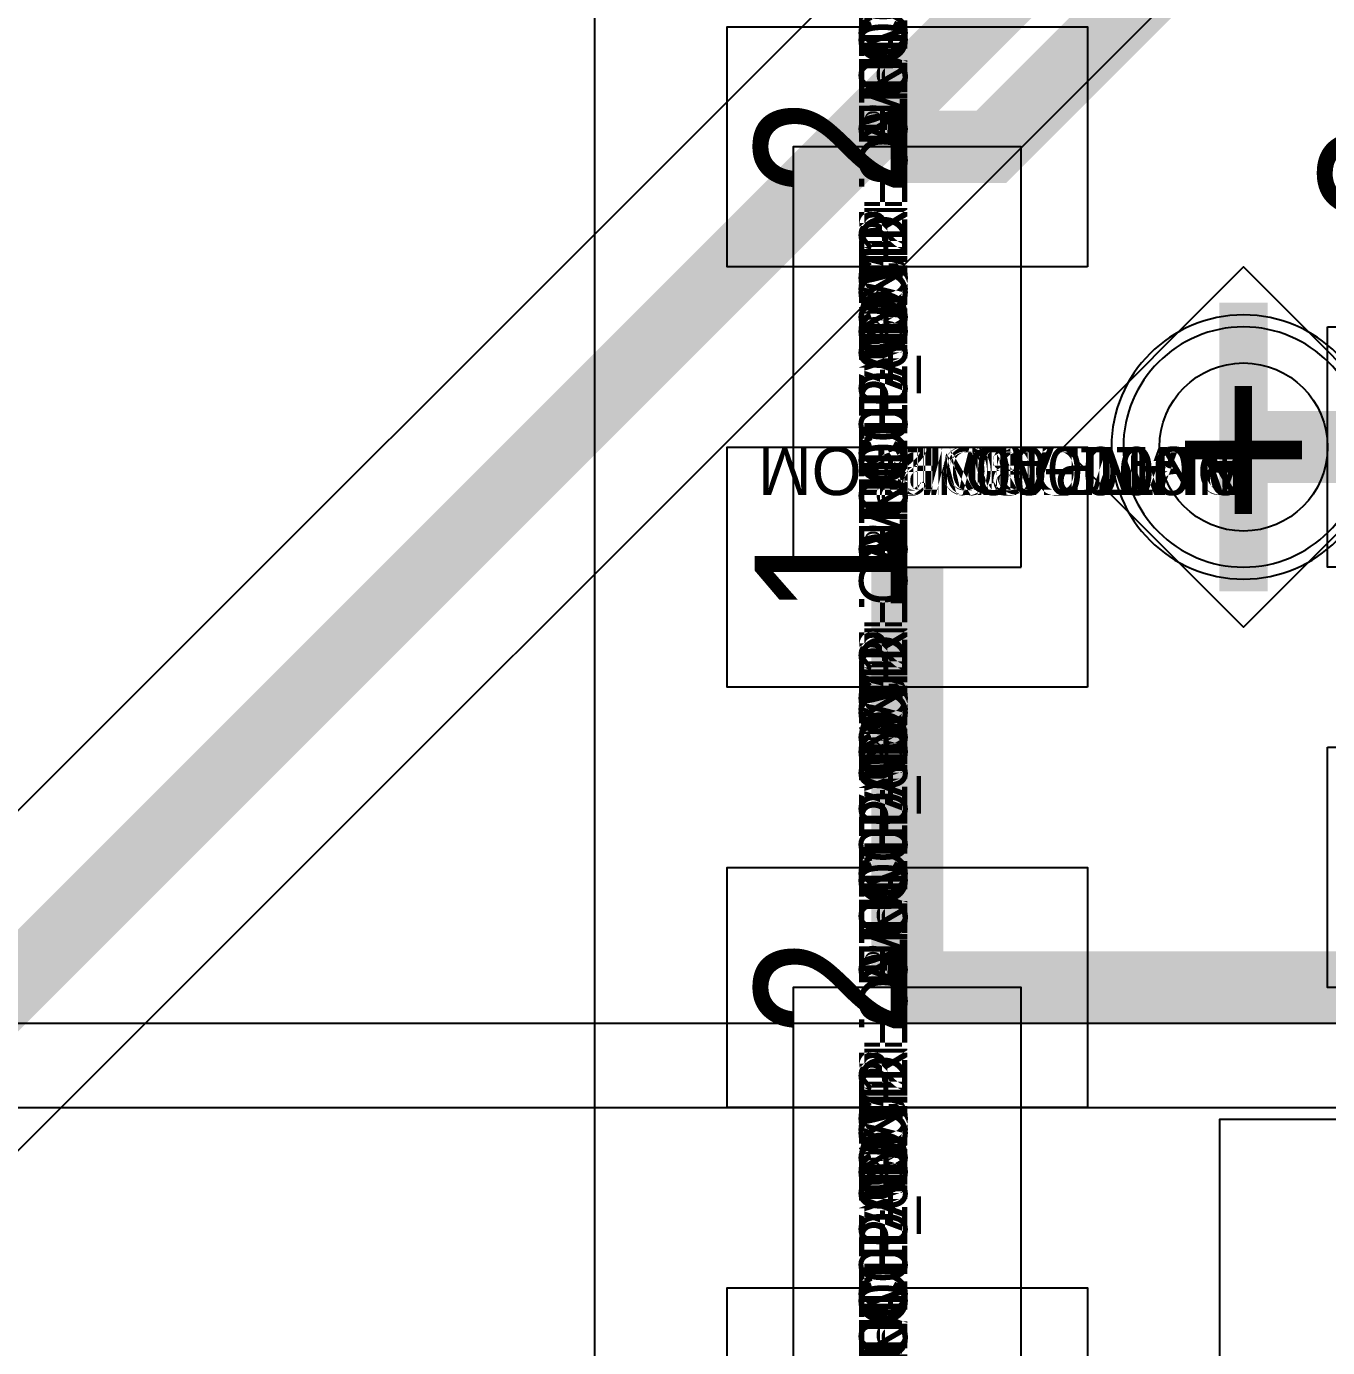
# Model space of a CAD drawing. Extents: x 0 to 323, y 0 to 320.
# Drawn here: x 133.7 to 139.11, y 199.41 to 204.91 of the extents above; entities that cross this region are included whole.
import ezdxf
from ezdxf.enums import TextEntityAlignment as Align

# ---------------------------------------------------------------- set-up
doc = ezdxf.new("R2010")
doc.units = 0
doc.header["$MEASUREMENT"] = 0
doc.layers.get('0').update_dxf_attribs({"linetype": 'CONTINUOUS'})
for name, color, linetype in [('CDN_FIGURES', 7, 'CONTINUOUS'), ('ETCH_BOTTOM', 7, 'CONTINUOUS'), ('ETCH_GND', 3, 'CONTINUOUS'), ('ETCH_INT1', 4, 'CONTINUOUS'), ('ETCH_INT2', 5, 'CONTINUOUS'), ('ETCH_PWR', 6, 'CONTINUOUS'), ('ETCH_TOP', 2, 'CONTINUOUS'), ('MANUFACTURING_NCLEGEND-1-6', 8, 'CONTINUOUS'), ('PACKAGE_GEOMETRY_ASSEMBLY_TOP', 11, 'CONTINUOUS'), ('PACKAGE_GEOMETRY_PIN_NUMBER', 9, 'CONTINUOUS')]:
    doc.layers.add(name, color=color, linetype=linetype)

# ---------------------------------------------------------------- blocks, each defined once
blk = doc.blocks.new('PAD_INFO')
for tag in ['SHAPE_TYPE', 'PAD_HEIGHT', 'PAD_LAYER', 'PAD_TYPE', 'PAD_WIDTH']:
    blk.add_attdef(tag, (0, 0), '', height=0.2)
at = {"flags": 2}
blk.add_attdef('CDN_TYPE', (0, 0), '', height=0.2, dxfattribs=at)
blk = doc.blocks.new('DRILL_INFO')
at = {"flags": 2}
blk.add_attdef('CDN_TYPE', (0, 0), '', height=0.2, dxfattribs=at)
for tag in ['FSHAPE', 'FCHAR', 'DRILL_HEIGHT', 'DIAMETER', 'PLATED', 'DRILL_WIDTH']:
    blk.add_attdef(tag, (0, 0), '', height=0.2)
blk = doc.blocks.new('VIA0700X0300')
at = {"layer": 'ETCH_BOTTOM'}
blk.add_circle((0, 0), 0.35, dxfattribs=at)
at = {"layer": 'ETCH_GND'}
blk.add_circle((0, 0), 0.35, dxfattribs=at)
at = {"layer": 'ETCH_INT1'}
blk.add_circle((0, 0), 0.35, dxfattribs=at)
at = {"layer": 'ETCH_INT2'}
blk.add_circle((0, 0), 0.35, dxfattribs=at)
at = {"layer": 'ETCH_PWR'}
blk.add_circle((0, 0), 0.35, dxfattribs=at)
at = {"layer": 'ETCH_TOP'}
blk.add_circle((0, 0), 0.35, dxfattribs=at)
ref = blk.add_blockref('PAD_INFO', (0, 0))
ref.add_attrib('PAD_LAYER', 'ETCH_TOP', (0, 0), dxfattribs={"height": 0.2})
ref.add_attrib('SHAPE_TYPE', 'NULL', (0, 0), dxfattribs={"height": 0.2})
ref.add_attrib('PAD_TYPE', 'ANTIPAD', (0, 0), dxfattribs={"height": 0.2})
ref.add_attrib('PAD_WIDTH', '0.000000', (0, 0), dxfattribs={"height": 0.2})
ref.add_attrib('PAD_HEIGHT', '0.000000', (0, 0), dxfattribs={"height": 0.2})
ref = blk.add_blockref('PAD_INFO', (0, 0))
ref.add_attrib('PAD_LAYER', 'ETCH_GND', (0, 0), dxfattribs={"height": 0.2})
ref.add_attrib('SHAPE_TYPE', 'NULL', (0, 0), dxfattribs={"height": 0.2})
ref.add_attrib('PAD_TYPE', 'ANTIPAD', (0, 0), dxfattribs={"height": 0.2})
ref.add_attrib('PAD_WIDTH', '0.000000', (0, 0), dxfattribs={"height": 0.2})
ref.add_attrib('PAD_HEIGHT', '0.000000', (0, 0), dxfattribs={"height": 0.2})
ref = blk.add_blockref('PAD_INFO', (0, 0))
ref.add_attrib('PAD_LAYER', 'ETCH_INT1', (0, 0), dxfattribs={"height": 0.2})
ref.add_attrib('SHAPE_TYPE', 'NULL', (0, 0), dxfattribs={"height": 0.2})
ref.add_attrib('PAD_TYPE', 'ANTIPAD', (0, 0), dxfattribs={"height": 0.2})
ref.add_attrib('PAD_WIDTH', '0.000000', (0, 0), dxfattribs={"height": 0.2})
ref.add_attrib('PAD_HEIGHT', '0.000000', (0, 0), dxfattribs={"height": 0.2})
ref = blk.add_blockref('PAD_INFO', (0, 0))
ref.add_attrib('PAD_LAYER', 'ETCH_INT2', (0, 0), dxfattribs={"height": 0.2})
ref.add_attrib('SHAPE_TYPE', 'NULL', (0, 0), dxfattribs={"height": 0.2})
ref.add_attrib('PAD_TYPE', 'ANTIPAD', (0, 0), dxfattribs={"height": 0.2})
ref.add_attrib('PAD_WIDTH', '0.000000', (0, 0), dxfattribs={"height": 0.2})
ref.add_attrib('PAD_HEIGHT', '0.000000', (0, 0), dxfattribs={"height": 0.2})
ref = blk.add_blockref('PAD_INFO', (0, 0))
ref.add_attrib('PAD_LAYER', 'ETCH_PWR', (0, 0), dxfattribs={"height": 0.2})
ref.add_attrib('SHAPE_TYPE', 'NULL', (0, 0), dxfattribs={"height": 0.2})
ref.add_attrib('PAD_TYPE', 'ANTIPAD', (0, 0), dxfattribs={"height": 0.2})
ref.add_attrib('PAD_WIDTH', '0.000000', (0, 0), dxfattribs={"height": 0.2})
ref.add_attrib('PAD_HEIGHT', '0.000000', (0, 0), dxfattribs={"height": 0.2})
ref = blk.add_blockref('PAD_INFO', (0, 0))
ref.add_attrib('PAD_LAYER', 'ETCH_BOTTOM', (0, 0), dxfattribs={"height": 0.2})
ref.add_attrib('SHAPE_TYPE', 'NULL', (0, 0), dxfattribs={"height": 0.2})
ref.add_attrib('PAD_TYPE', 'ANTIPAD', (0, 0), dxfattribs={"height": 0.2})
ref.add_attrib('PAD_WIDTH', '0.000000', (0, 0), dxfattribs={"height": 0.2})
ref.add_attrib('PAD_HEIGHT', '0.000000', (0, 0), dxfattribs={"height": 0.2})
ref = blk.add_blockref('PAD_INFO', (0, 0))
ref.add_attrib('PAD_LAYER', 'ETCH_TOP', (0, 0), dxfattribs={"height": 0.2})
ref.add_attrib('SHAPE_TYPE', 'NULL', (0, 0), dxfattribs={"height": 0.2})
ref.add_attrib('PAD_TYPE', 'THERMAL', (0, 0), dxfattribs={"height": 0.2})
ref.add_attrib('PAD_WIDTH', '0.000000', (0, 0), dxfattribs={"height": 0.2})
ref.add_attrib('PAD_HEIGHT', '0.000000', (0, 0), dxfattribs={"height": 0.2})
ref = blk.add_blockref('PAD_INFO', (0, 0))
ref.add_attrib('PAD_LAYER', 'ETCH_GND', (0, 0), dxfattribs={"height": 0.2})
ref.add_attrib('SHAPE_TYPE', 'NULL', (0, 0), dxfattribs={"height": 0.2})
ref.add_attrib('PAD_TYPE', 'THERMAL', (0, 0), dxfattribs={"height": 0.2})
ref.add_attrib('PAD_WIDTH', '0.000000', (0, 0), dxfattribs={"height": 0.2})
ref.add_attrib('PAD_HEIGHT', '0.000000', (0, 0), dxfattribs={"height": 0.2})
ref = blk.add_blockref('PAD_INFO', (0, 0))
ref.add_attrib('PAD_LAYER', 'ETCH_INT1', (0, 0), dxfattribs={"height": 0.2})
ref.add_attrib('SHAPE_TYPE', 'NULL', (0, 0), dxfattribs={"height": 0.2})
ref.add_attrib('PAD_TYPE', 'THERMAL', (0, 0), dxfattribs={"height": 0.2})
ref.add_attrib('PAD_WIDTH', '0.000000', (0, 0), dxfattribs={"height": 0.2})
ref.add_attrib('PAD_HEIGHT', '0.000000', (0, 0), dxfattribs={"height": 0.2})
ref = blk.add_blockref('PAD_INFO', (0, 0))
ref.add_attrib('PAD_LAYER', 'ETCH_INT2', (0, 0), dxfattribs={"height": 0.2})
ref.add_attrib('SHAPE_TYPE', 'NULL', (0, 0), dxfattribs={"height": 0.2})
ref.add_attrib('PAD_TYPE', 'THERMAL', (0, 0), dxfattribs={"height": 0.2})
ref.add_attrib('PAD_WIDTH', '0.000000', (0, 0), dxfattribs={"height": 0.2})
ref.add_attrib('PAD_HEIGHT', '0.000000', (0, 0), dxfattribs={"height": 0.2})
ref = blk.add_blockref('PAD_INFO', (0, 0))
ref.add_attrib('PAD_LAYER', 'ETCH_PWR', (0, 0), dxfattribs={"height": 0.2})
ref.add_attrib('SHAPE_TYPE', 'NULL', (0, 0), dxfattribs={"height": 0.2})
ref.add_attrib('PAD_TYPE', 'THERMAL', (0, 0), dxfattribs={"height": 0.2})
ref.add_attrib('PAD_WIDTH', '0.000000', (0, 0), dxfattribs={"height": 0.2})
ref.add_attrib('PAD_HEIGHT', '0.000000', (0, 0), dxfattribs={"height": 0.2})
ref = blk.add_blockref('PAD_INFO', (0, 0))
ref.add_attrib('PAD_LAYER', 'ETCH_BOTTOM', (0, 0), dxfattribs={"height": 0.2})
ref.add_attrib('SHAPE_TYPE', 'NULL', (0, 0), dxfattribs={"height": 0.2})
ref.add_attrib('PAD_TYPE', 'THERMAL', (0, 0), dxfattribs={"height": 0.2})
ref.add_attrib('PAD_WIDTH', '0.000000', (0, 0), dxfattribs={"height": 0.2})
ref.add_attrib('PAD_HEIGHT', '0.000000', (0, 0), dxfattribs={"height": 0.2})
ref = blk.add_blockref('PAD_INFO', (0, 0))
ref.add_attrib('PAD_LAYER', 'ETCH_TOP', (0, 0), dxfattribs={"height": 0.2})
ref.add_attrib('SHAPE_TYPE', 'CIRCLE', (0, 0), dxfattribs={"height": 0.2})
ref.add_attrib('PAD_TYPE', 'REGULAR', (0, 0), dxfattribs={"height": 0.2})
ref.add_attrib('PAD_WIDTH', '0.700000', (0, 0), dxfattribs={"height": 0.2})
ref.add_attrib('PAD_HEIGHT', '0.700000', (0, 0), dxfattribs={"height": 0.2})
ref = blk.add_blockref('PAD_INFO', (0, 0))
ref.add_attrib('PAD_LAYER', 'ETCH_GND', (0, 0), dxfattribs={"height": 0.2})
ref.add_attrib('SHAPE_TYPE', 'CIRCLE', (0, 0), dxfattribs={"height": 0.2})
ref.add_attrib('PAD_TYPE', 'REGULAR', (0, 0), dxfattribs={"height": 0.2})
ref.add_attrib('PAD_WIDTH', '0.700000', (0, 0), dxfattribs={"height": 0.2})
ref.add_attrib('PAD_HEIGHT', '0.700000', (0, 0), dxfattribs={"height": 0.2})
ref = blk.add_blockref('PAD_INFO', (0, 0))
ref.add_attrib('PAD_LAYER', 'ETCH_INT1', (0, 0), dxfattribs={"height": 0.2})
ref.add_attrib('SHAPE_TYPE', 'CIRCLE', (0, 0), dxfattribs={"height": 0.2})
ref.add_attrib('PAD_TYPE', 'REGULAR', (0, 0), dxfattribs={"height": 0.2})
ref.add_attrib('PAD_WIDTH', '0.700000', (0, 0), dxfattribs={"height": 0.2})
ref.add_attrib('PAD_HEIGHT', '0.700000', (0, 0), dxfattribs={"height": 0.2})
ref = blk.add_blockref('PAD_INFO', (0, 0))
ref.add_attrib('PAD_LAYER', 'ETCH_INT2', (0, 0), dxfattribs={"height": 0.2})
ref.add_attrib('SHAPE_TYPE', 'CIRCLE', (0, 0), dxfattribs={"height": 0.2})
ref.add_attrib('PAD_TYPE', 'REGULAR', (0, 0), dxfattribs={"height": 0.2})
ref.add_attrib('PAD_WIDTH', '0.700000', (0, 0), dxfattribs={"height": 0.2})
ref.add_attrib('PAD_HEIGHT', '0.700000', (0, 0), dxfattribs={"height": 0.2})
ref = blk.add_blockref('PAD_INFO', (0, 0))
ref.add_attrib('PAD_LAYER', 'ETCH_PWR', (0, 0), dxfattribs={"height": 0.2})
ref.add_attrib('SHAPE_TYPE', 'CIRCLE', (0, 0), dxfattribs={"height": 0.2})
ref.add_attrib('PAD_TYPE', 'REGULAR', (0, 0), dxfattribs={"height": 0.2})
ref.add_attrib('PAD_WIDTH', '0.700000', (0, 0), dxfattribs={"height": 0.2})
ref.add_attrib('PAD_HEIGHT', '0.700000', (0, 0), dxfattribs={"height": 0.2})
ref = blk.add_blockref('PAD_INFO', (0, 0))
ref.add_attrib('PAD_LAYER', 'ETCH_BOTTOM', (0, 0), dxfattribs={"height": 0.2})
ref.add_attrib('SHAPE_TYPE', 'CIRCLE', (0, 0), dxfattribs={"height": 0.2})
ref.add_attrib('PAD_TYPE', 'REGULAR', (0, 0), dxfattribs={"height": 0.2})
ref.add_attrib('PAD_WIDTH', '0.700000', (0, 0), dxfattribs={"height": 0.2})
ref.add_attrib('PAD_HEIGHT', '0.700000', (0, 0), dxfattribs={"height": 0.2})
ref = blk.add_blockref('DRILL_INFO', (0, 0))
ref.add_attrib('DIAMETER', '0.300000', (0, 0), dxfattribs={"height": 0.2})
ref.add_attrib('PLATED', 'PLATED', (0, 0), dxfattribs={"height": 0.2})
ref.add_attrib('FSHAPE', 'DIAMOND', (0, 0), dxfattribs={"height": 0.2})
ref.add_attrib('FCHAR', '+', (0, 0), dxfattribs={"height": 0.2})
ref.add_attrib('DRILL_WIDTH', '1.500000', (0, 0), dxfattribs={"height": 0.2})
ref.add_attrib('DRILL_HEIGHT', '1.500000', (0, 0), dxfattribs={"height": 0.2})
for tag in ['CDN_TYPE', 'PIN']:
    blk.add_attdef(tag, (0, 0), '', height=0.2)
at = {"flags": 2}
for tag in ['PSTKNAME', 'BBV']:
    blk.add_attdef(tag, (0, 0), '', height=0.2, dxfattribs=at)
blk = doc.blocks.new('FIGURE_DIAMOND')
at = {"layer": 'CDN_FIGURES'}
blk.add_lwpolyline([(-0.5, 0), (0, 0.5), (0.5, 0), (0, -0.5)], close=True, dxfattribs=at)
blk = doc.blocks.new('RC1000X1500TS')
at = {"layer": 'ETCH_TOP'}
blk.add_lwpolyline([(-0.5, -0.75), (-0.5, 0.75), (0.5, 0.75), (0.5, -0.75)], close=True, dxfattribs=at)
ref = blk.add_blockref('PAD_INFO', (0, 0))
ref.add_attrib('PAD_LAYER', 'ETCH_TOP', (0, 0), dxfattribs={"height": 0.2})
ref.add_attrib('SHAPE_TYPE', 'NULL', (0, 0), dxfattribs={"height": 0.2})
ref.add_attrib('PAD_TYPE', 'ANTIPAD', (0, 0), dxfattribs={"height": 0.2})
ref.add_attrib('PAD_WIDTH', '0.000000', (0, 0), dxfattribs={"height": 0.2})
ref.add_attrib('PAD_HEIGHT', '0.000000', (0, 0), dxfattribs={"height": 0.2})
ref = blk.add_blockref('PAD_INFO', (0, 0))
ref.add_attrib('PAD_LAYER', 'ETCH_GND', (0, 0), dxfattribs={"height": 0.2})
ref.add_attrib('SHAPE_TYPE', 'NULL', (0, 0), dxfattribs={"height": 0.2})
ref.add_attrib('PAD_TYPE', 'ANTIPAD', (0, 0), dxfattribs={"height": 0.2})
ref.add_attrib('PAD_WIDTH', '0.000000', (0, 0), dxfattribs={"height": 0.2})
ref.add_attrib('PAD_HEIGHT', '0.000000', (0, 0), dxfattribs={"height": 0.2})
ref = blk.add_blockref('PAD_INFO', (0, 0))
ref.add_attrib('PAD_LAYER', 'ETCH_INT1', (0, 0), dxfattribs={"height": 0.2})
ref.add_attrib('SHAPE_TYPE', 'NULL', (0, 0), dxfattribs={"height": 0.2})
ref.add_attrib('PAD_TYPE', 'ANTIPAD', (0, 0), dxfattribs={"height": 0.2})
ref.add_attrib('PAD_WIDTH', '0.000000', (0, 0), dxfattribs={"height": 0.2})
ref.add_attrib('PAD_HEIGHT', '0.000000', (0, 0), dxfattribs={"height": 0.2})
ref = blk.add_blockref('PAD_INFO', (0, 0))
ref.add_attrib('PAD_LAYER', 'ETCH_INT2', (0, 0), dxfattribs={"height": 0.2})
ref.add_attrib('SHAPE_TYPE', 'NULL', (0, 0), dxfattribs={"height": 0.2})
ref.add_attrib('PAD_TYPE', 'ANTIPAD', (0, 0), dxfattribs={"height": 0.2})
ref.add_attrib('PAD_WIDTH', '0.000000', (0, 0), dxfattribs={"height": 0.2})
ref.add_attrib('PAD_HEIGHT', '0.000000', (0, 0), dxfattribs={"height": 0.2})
ref = blk.add_blockref('PAD_INFO', (0, 0))
ref.add_attrib('PAD_LAYER', 'ETCH_PWR', (0, 0), dxfattribs={"height": 0.2})
ref.add_attrib('SHAPE_TYPE', 'NULL', (0, 0), dxfattribs={"height": 0.2})
ref.add_attrib('PAD_TYPE', 'ANTIPAD', (0, 0), dxfattribs={"height": 0.2})
ref.add_attrib('PAD_WIDTH', '0.000000', (0, 0), dxfattribs={"height": 0.2})
ref.add_attrib('PAD_HEIGHT', '0.000000', (0, 0), dxfattribs={"height": 0.2})
ref = blk.add_blockref('PAD_INFO', (0, 0))
ref.add_attrib('PAD_LAYER', 'ETCH_BOTTOM', (0, 0), dxfattribs={"height": 0.2})
ref.add_attrib('SHAPE_TYPE', 'NULL', (0, 0), dxfattribs={"height": 0.2})
ref.add_attrib('PAD_TYPE', 'ANTIPAD', (0, 0), dxfattribs={"height": 0.2})
ref.add_attrib('PAD_WIDTH', '0.000000', (0, 0), dxfattribs={"height": 0.2})
ref.add_attrib('PAD_HEIGHT', '0.000000', (0, 0), dxfattribs={"height": 0.2})
ref = blk.add_blockref('PAD_INFO', (0, 0))
ref.add_attrib('PAD_LAYER', 'ETCH_TOP', (0, 0), dxfattribs={"height": 0.2})
ref.add_attrib('SHAPE_TYPE', 'NULL', (0, 0), dxfattribs={"height": 0.2})
ref.add_attrib('PAD_TYPE', 'THERMAL', (0, 0), dxfattribs={"height": 0.2})
ref.add_attrib('PAD_WIDTH', '0.000000', (0, 0), dxfattribs={"height": 0.2})
ref.add_attrib('PAD_HEIGHT', '0.000000', (0, 0), dxfattribs={"height": 0.2})
ref = blk.add_blockref('PAD_INFO', (0, 0))
ref.add_attrib('PAD_LAYER', 'ETCH_GND', (0, 0), dxfattribs={"height": 0.2})
ref.add_attrib('SHAPE_TYPE', 'NULL', (0, 0), dxfattribs={"height": 0.2})
ref.add_attrib('PAD_TYPE', 'THERMAL', (0, 0), dxfattribs={"height": 0.2})
ref.add_attrib('PAD_WIDTH', '0.000000', (0, 0), dxfattribs={"height": 0.2})
ref.add_attrib('PAD_HEIGHT', '0.000000', (0, 0), dxfattribs={"height": 0.2})
ref = blk.add_blockref('PAD_INFO', (0, 0))
ref.add_attrib('PAD_LAYER', 'ETCH_INT1', (0, 0), dxfattribs={"height": 0.2})
ref.add_attrib('SHAPE_TYPE', 'NULL', (0, 0), dxfattribs={"height": 0.2})
ref.add_attrib('PAD_TYPE', 'THERMAL', (0, 0), dxfattribs={"height": 0.2})
ref.add_attrib('PAD_WIDTH', '0.000000', (0, 0), dxfattribs={"height": 0.2})
ref.add_attrib('PAD_HEIGHT', '0.000000', (0, 0), dxfattribs={"height": 0.2})
ref = blk.add_blockref('PAD_INFO', (0, 0))
ref.add_attrib('PAD_LAYER', 'ETCH_INT2', (0, 0), dxfattribs={"height": 0.2})
ref.add_attrib('SHAPE_TYPE', 'NULL', (0, 0), dxfattribs={"height": 0.2})
ref.add_attrib('PAD_TYPE', 'THERMAL', (0, 0), dxfattribs={"height": 0.2})
ref.add_attrib('PAD_WIDTH', '0.000000', (0, 0), dxfattribs={"height": 0.2})
ref.add_attrib('PAD_HEIGHT', '0.000000', (0, 0), dxfattribs={"height": 0.2})
ref = blk.add_blockref('PAD_INFO', (0, 0))
ref.add_attrib('PAD_LAYER', 'ETCH_PWR', (0, 0), dxfattribs={"height": 0.2})
ref.add_attrib('SHAPE_TYPE', 'NULL', (0, 0), dxfattribs={"height": 0.2})
ref.add_attrib('PAD_TYPE', 'THERMAL', (0, 0), dxfattribs={"height": 0.2})
ref.add_attrib('PAD_WIDTH', '0.000000', (0, 0), dxfattribs={"height": 0.2})
ref.add_attrib('PAD_HEIGHT', '0.000000', (0, 0), dxfattribs={"height": 0.2})
ref = blk.add_blockref('PAD_INFO', (0, 0))
ref.add_attrib('PAD_LAYER', 'ETCH_BOTTOM', (0, 0), dxfattribs={"height": 0.2})
ref.add_attrib('SHAPE_TYPE', 'NULL', (0, 0), dxfattribs={"height": 0.2})
ref.add_attrib('PAD_TYPE', 'THERMAL', (0, 0), dxfattribs={"height": 0.2})
ref.add_attrib('PAD_WIDTH', '0.000000', (0, 0), dxfattribs={"height": 0.2})
ref.add_attrib('PAD_HEIGHT', '0.000000', (0, 0), dxfattribs={"height": 0.2})
ref = blk.add_blockref('PAD_INFO', (0, 0))
ref.add_attrib('PAD_LAYER', 'ETCH_GND', (0, 0), dxfattribs={"height": 0.2})
ref.add_attrib('SHAPE_TYPE', 'NULL', (0, 0), dxfattribs={"height": 0.2})
ref.add_attrib('PAD_TYPE', 'REGULAR', (0, 0), dxfattribs={"height": 0.2})
ref.add_attrib('PAD_WIDTH', '0.000000', (0, 0), dxfattribs={"height": 0.2})
ref.add_attrib('PAD_HEIGHT', '0.000000', (0, 0), dxfattribs={"height": 0.2})
ref = blk.add_blockref('PAD_INFO', (0, 0))
ref.add_attrib('PAD_LAYER', 'ETCH_INT1', (0, 0), dxfattribs={"height": 0.2})
ref.add_attrib('SHAPE_TYPE', 'NULL', (0, 0), dxfattribs={"height": 0.2})
ref.add_attrib('PAD_TYPE', 'REGULAR', (0, 0), dxfattribs={"height": 0.2})
ref.add_attrib('PAD_WIDTH', '0.000000', (0, 0), dxfattribs={"height": 0.2})
ref.add_attrib('PAD_HEIGHT', '0.000000', (0, 0), dxfattribs={"height": 0.2})
ref = blk.add_blockref('PAD_INFO', (0, 0))
ref.add_attrib('PAD_LAYER', 'ETCH_INT2', (0, 0), dxfattribs={"height": 0.2})
ref.add_attrib('SHAPE_TYPE', 'NULL', (0, 0), dxfattribs={"height": 0.2})
ref.add_attrib('PAD_TYPE', 'REGULAR', (0, 0), dxfattribs={"height": 0.2})
ref.add_attrib('PAD_WIDTH', '0.000000', (0, 0), dxfattribs={"height": 0.2})
ref.add_attrib('PAD_HEIGHT', '0.000000', (0, 0), dxfattribs={"height": 0.2})
ref = blk.add_blockref('PAD_INFO', (0, 0))
ref.add_attrib('PAD_LAYER', 'ETCH_PWR', (0, 0), dxfattribs={"height": 0.2})
ref.add_attrib('SHAPE_TYPE', 'NULL', (0, 0), dxfattribs={"height": 0.2})
ref.add_attrib('PAD_TYPE', 'REGULAR', (0, 0), dxfattribs={"height": 0.2})
ref.add_attrib('PAD_WIDTH', '0.000000', (0, 0), dxfattribs={"height": 0.2})
ref.add_attrib('PAD_HEIGHT', '0.000000', (0, 0), dxfattribs={"height": 0.2})
ref = blk.add_blockref('PAD_INFO', (0, 0))
ref.add_attrib('PAD_LAYER', 'ETCH_BOTTOM', (0, 0), dxfattribs={"height": 0.2})
ref.add_attrib('SHAPE_TYPE', 'NULL', (0, 0), dxfattribs={"height": 0.2})
ref.add_attrib('PAD_TYPE', 'REGULAR', (0, 0), dxfattribs={"height": 0.2})
ref.add_attrib('PAD_WIDTH', '0.000000', (0, 0), dxfattribs={"height": 0.2})
ref.add_attrib('PAD_HEIGHT', '0.000000', (0, 0), dxfattribs={"height": 0.2})
ref = blk.add_blockref('DRILL_INFO', (0, 0))
ref.add_attrib('DIAMETER', '0.000000', (0, 0), dxfattribs={"height": 0.2})
ref.add_attrib('PLATED', 'PLATED', (0, 0), dxfattribs={"height": 0.2})
ref.add_attrib('FSHAPE', 'NULL', (0, 0), dxfattribs={"height": 0.2})
ref.add_attrib('DRILL_WIDTH', '0.000000', (0, 0), dxfattribs={"height": 0.2})
ref.add_attrib('DRILL_HEIGHT', '0.000000', (0, 0), dxfattribs={"height": 0.2})
ref = blk.add_blockref('PAD_INFO', (0, 0))
ref.add_attrib('PAD_LAYER', 'ETCH_TOP', (0, 0), dxfattribs={"height": 0.2})
ref.add_attrib('SHAPE_TYPE', 'RECTANGLE', (0, 0), dxfattribs={"height": 0.2})
ref.add_attrib('PAD_TYPE', 'REGULAR', (0, 0), dxfattribs={"height": 0.2})
ref.add_attrib('PAD_WIDTH', '1.000000', (0, 0), dxfattribs={"height": 0.2})
ref.add_attrib('PAD_HEIGHT', '1.500000', (0, 0), dxfattribs={"height": 0.2})
for tag in ['CDN_TYPE', 'PIN']:
    blk.add_attdef(tag, (0, 0), '', height=0.2)
at = {"flags": 2}
for tag in ['PSTKNAME', 'BBV']:
    blk.add_attdef(tag, (0, 0), '', height=0.2, dxfattribs=at)
blk = doc.blocks.new('F56')
at = {"layer": 'PACKAGE_GEOMETRY_ASSEMBLY_TOP'}
blk.add_lwpolyline([(0, -0.475), (1.75, -0.475), (1.75, 0.475), (0, 0.475)], close=True, dxfattribs=at)
at = {"layer": 'ETCH_TOP'}
ref = blk.add_blockref('RC1000X1500TS', (0, 0), dxfattribs=at)
ref.add_attrib('CDN_TYPE', 'PIN', (0, 0), dxfattribs={"height": 0.2})
ref.add_attrib('PIN', '1', (0, 0), dxfattribs={"height": 0.2})
ref = blk.add_blockref('RC1000X1500TS', (1.75, 0), dxfattribs=at)
ref.add_attrib('CDN_TYPE', 'PIN', (0, 0), dxfattribs={"height": 0.2})
ref.add_attrib('PIN', '2', (0, 0), dxfattribs={"height": 0.2})
at = {"flags": 2}
for tag in ['SYMBOL_TYPE', 'CDN_TYPE', 'REFDES']:
    blk.add_attdef(tag, (0, 0), '', height=0.2, dxfattribs=at)

msp = doc.modelspace()

# ---------------------------------------------------------------- linework, layer by layer
at = {"layer": 'ETCH_BOTTOM'}
for points in [[(138.7626, 203.1555, 0.2, 0.2, 0), (138.7626, 203.7563, 0.2, 0.2, 0)], [(138.7626, 202.5547, 0.2, 0.2, 0), (138.7626, 203.1555, 0.2, 0.2, 0)]]:
    msp.add_lwpolyline(points, format="xyseb", dxfattribs=at)
msp.add_lwpolyline([(139.3127, 203.1555, 1), (138.2125, 203.1555, 1)], format="xyb", close=True, dxfattribs=at)
at = {"layer": 'ETCH_INT1'}
msp.add_lwpolyline([(139.2627, 203.1555, 1), (138.2625, 203.1555, 1)], format="xyb", close=True, dxfattribs=at)
at = {"layer": 'ETCH_INT2'}
for points, format in [([(127.606, 195.5868), (142.8125, 210.7933), (142.8125, 211.5819), (143.4862, 212.2556), (144.1555, 212.2556), (147.5125, 215.6126), (147.5125, 223.1555, -1), (148.5127, 223.1555), (148.5127, 215.1984), (144.5697, 211.2554), (144.4397, 211.2554, -0.606125), (143.8127, 210.6284), (143.8127, 210.3791), (127.639, 194.2054)], "xyb"), ([(148.0126, 223.1555, 0.3, 0.3, 0), (148.0126, 215.4055, 0.3, 0.3, 0), (144.3626, 211.7555, 0.3, 0.3, 0), (143.6933, 211.7555, 0.3, 0.3, 0), (143.3126, 211.3748, 0.3, 0.3, 0), (143.3126, 210.5862, 0.3, 0.3, 0), (127.4319, 194.7055, 0.3, 0.3, 0)], "xyseb")]:
    msp.add_lwpolyline(points, format=format, dxfattribs=at)
msp.add_lwpolyline([(139.2627, 203.1555, 1), (138.2625, 203.1555, 1)], format="xyb", close=True, dxfattribs=at)
at = {"layer": 'ETCH_PWR'}
for points in [[(25.8126, 272.2055), (188.7626, 272.2055), (190.4626, 270.5055), (190.4626, 157.7555), (188.6126, 155.9055), (175.9926, 155.9055), (175.9926, 158.2555), (155.6626, 158.2555), (150.0126, 163.9055), (150.0126, 178.9555), (150.9126, 179.8555), (150.9126, 198.8555), (149.0126, 200.7555), (148.2128, 200.7555, 2.998401), (147.6124, 200.7555), (129.3198, 200.7555, 2.379876), (128.6054, 200.7555), (92.0397, 200.7555, 1.362659)], [(91.5726, 200.4055), (148.9126, 200.4055), (150.7126, 198.6055), (150.7126, 180.2555), (150.3127, 179.8556, 2.413531), (149.8125, 179.3554), (149.6126, 179.1555), (149.6126, 163.8555), (155.2126, 158.2555), (150.3826, 158.2555), (150.3826, 155.6055), (3.2126, 155.6055)]]:
    msp.add_lwpolyline(points, format="xyb", dxfattribs=at)
msp.add_lwpolyline([(139.2627, 203.1555, 1), (138.2625, 203.1555, 1)], format="xyb", close=True, dxfattribs=at)
at = {"layer": 'ETCH_TOP'}
for points, format in [([(136.0625, 198.1776), (136.0625, 205.4556), (138.0555, 205.4556), (138.279, 205.6791), (138.59, 205.6791), (138.59, 206.3641), (141.864, 206.3641), (141.959, 206.4591, -0.486973), (142.7406, 206.3641), (144.1352, 206.3641), (144.1352, 203.9939), (143.6627, 203.9939), (143.6627, 203.0306), (145.4127, 203.0306)], "xyb"), ([(139.4576, 205.179, 0.3, 0.3, 0), (138.4861, 205.179, 0.3, 0.3, 0), (137.7126, 204.4055, 0.3, 0.3, 0), (137.3626, 204.4055, 0.3, 0.3, 0)], "xyseb"), ([(139.8626, 203.1555, 0.3, 0.3, 0), (138.7626, 203.1555, 0.3, 0.3, 0)], "xyseb"), ([(137.3626, 202.6555, 0.3, 0.3, 0), (137.3626, 200.9055, 0.3, 0.3, 0)], "xyseb"), ([(137.3626, 200.9055, 0.3, 0.3, 0), (139.3626, 200.9055, 0.3, 0.3, 0), (139.8626, 201.4055, 0.3, 0.3, 0)], "xyseb")]:
    msp.add_lwpolyline(points, format=format, dxfattribs=at)
msp.add_lwpolyline([(145.4127, 201.1804), (143.9947, 201.1804), (143.7197, 200.9054), (143.6627, 200.9054), (143.6627, 200.3554), (138.6627, 200.3554), (138.6627, 198.8041)], dxfattribs=at)

# ---------------------------------------------------------------- block references
for p, rotation in [((137.3626, 202.6555), 90), ((139.8626, 203.1555), 270), ((137.3626, 199.1555), 90)]:
    msp.add_blockref('F56', p, dxfattribs=dict(rotation=rotation))
at = {"layer": 'ETCH_TOP', "rotation": 180}
msp.add_blockref('VIA0700X0300', (138.7626, 203.1555), dxfattribs=at)
at = {"layer": 'MANUFACTURING_NCLEGEND-1-6', "xscale": 1.5, "yscale": 1.5}
msp.add_blockref('FIGURE_DIAMOND', (138.7626, 203.1555), dxfattribs=at)

# ---------------------------------------------------------------- texts
at = {"layer": 'MANUFACTURING_NCLEGEND-1-6'}
msp.add_text('+', height=0.75, dxfattribs=at).set_placement((138.7626, 203.1555), align=Align.MIDDLE_CENTER)
at = {"layer": 'PACKAGE_GEOMETRY_PIN_NUMBER', "width": 0.88}
for s, rotation, p in [('2', 90, (137.3626, 204.4055)), ('5', 270, (139.0766, 204.29)), ('1', 90, (137.3626, 202.6555)), ('2', 90, (137.3626, 200.9055))]:
    msp.add_text(s, height=0.635, rotation=rotation, dxfattribs=at).set_placement(p, align=Align.CENTER)

doc.saveas('drawing.dxf')
